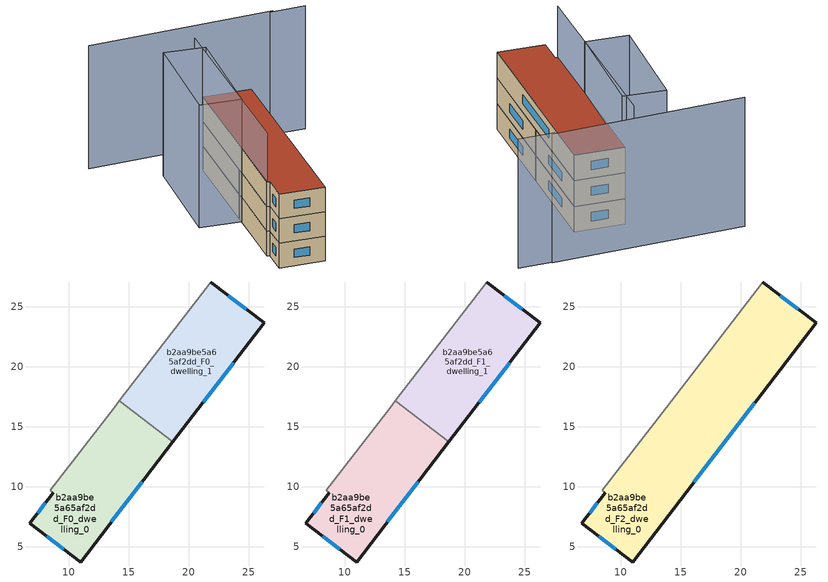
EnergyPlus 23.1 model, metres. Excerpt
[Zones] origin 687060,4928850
b2aa9be5a65af2dd_F0_dwelling_0
 floor ground (EU_floor_Construction): 18.66,13.73 10.98,3.71 6.76,6.95 8.7,9.48 8.44,9.69 13.77,16.57 14.21,17.15 z0
 wall outside (EU_wall_Construction): 8.7,9.48 6.76,6.95 10.98,3.71 18.66,13.73 z0:3
 wall adiabatic (EU_wall_Construction): 14.21,17.15 13.77,16.57 8.44,9.69 8.7,9.48 z0:3
 wall to b2aa9be5a65af2dd_F0_dwelling_1 (EU_wall_Construction): 18.66,13.73 14.21,17.15 z0:3
 window (EU_Window_Construction): 8.05,8.64 7.4,7.8 / 13.54,7.05 16.1,10.39 / 8.16,5.87 9.57,4.79 z1:2
b2aa9be5a65af2dd_F0_dwelling_1
 floor ground (EU_floor_Construction): 26.28,23.65 18.66,13.73 14.21,17.15 21.83,27.06 z0
 wall outside (EU_wall_Construction): 18.66,13.73 26.28,23.65 21.83,27.06 z0:3
 wall adiabatic (EU_wall_Construction): 21.83,27.06 14.21,17.15 z0:3
 window (EU_Window_Construction): 21.2,17.04 23.74,20.35 / 24.79,24.79 23.31,25.93 z1:2
b2aa9be5a65af2dd_F1_dwelling_0
 floor to b2aa9be5a65af2dd_F0_dwelling_0 (EU_floor_Construction): 18.66,13.73 10.98,3.71 6.76,6.95 8.7,9.48 8.44,9.69 13.77,16.57 14.21,17.15 z3
 wall outside (EU_wall_Construction): 8.7,9.48 6.76,6.95 10.98,3.71 18.66,13.73 z3:6
 wall adiabatic (EU_wall_Construction): 14.21,17.15 13.77,16.57 8.44,9.69 8.7,9.48 z3:6
 wall to b2aa9be5a65af2dd_F1_dwelling_1 (EU_wall_Construction): 18.66,13.73 14.21,17.15 z3:6
 window (EU_Window_Construction): 8.05,8.64 7.4,7.8 / 13.54,7.05 16.1,10.39 / 8.16,5.87 9.57,4.79 z4:5
b2aa9be5a65af2dd_F1_dwelling_1
 floor to b2aa9be5a65af2dd_F0_dwelling_1 (EU_floor_Construction): 26.28,23.65 18.66,13.73 14.21,17.15 21.83,27.06 z3
 wall outside (EU_wall_Construction): 18.66,13.73 26.28,23.65 21.83,27.06 z3:6
 wall adiabatic (EU_wall_Construction): 21.83,27.06 14.21,17.15 z3:6
 window (EU_Window_Construction): 21.2,17.04 23.74,20.35 / 24.79,24.79 23.31,25.93 z4:5
b2aa9be5a65af2dd_F2_dwelling_0
 floor to b2aa9be5a65af2dd_F1_dwelling_0 (EU_floor_Construction): 18.66,13.73 10.98,3.71 6.76,6.95 8.7,9.48 8.44,9.69 13.77,16.57 14.21,17.15 z6
 floor to b2aa9be5a65af2dd_F1_dwelling_1 (EU_floor_Construction): 26.28,23.65 18.66,13.73 14.21,17.15 21.83,27.06 z6
 wall outside (EU_wall_Construction): 8.7,9.48 6.76,6.95 10.98,3.71 26.28,23.65 21.83,27.06 z6:9
 wall adiabatic (EU_wall_Construction): 21.83,27.06 13.77,16.57 8.44,9.69 8.7,9.48 z6:9
 window (EU_Window_Construction): 8.05,8.64 7.4,7.8 / 24.79,24.79 23.31,25.93 / 16.08,10.36 21.18,17.01 / 8.16,5.87 9.57,4.79 z7:8
 roof outside (EU_roof_Construction): 10.98,3.71 26.28,23.65 21.83,27.06 13.77,16.57 8.44,9.69 8.7,9.48 6.76,6.95 z9
shading: 23.25,29.05 8.5,9.64 / 36.4,23.4 33.05,25.75 / 33.43,25.66 15.23,37.62 / 13.77,16.57 10,19.63 / 10,19.63 18.33,29.9 / 18.33,29.9 22.1,26.84 / 22.1,26.84 13.77,16.57 z0:15
[Building]
EU S2 Campaign: North Axis=0; Terrain=City; Solar Distribution=FullExterior
[Site:Location]
Bologna: Latitude=44.5; Longitude=11.25; Time Zone=1; Elevation=37
[SizingPeriod:WeatherFileDays]
AnnualSizingPeriod: Begin Month=1; Begin Day of Month=1; End Month=12; End Day of Month=31; Day of Week for Start Day=Monday; Use Weather File Daylight Saving Period=No; Use Weather File Rain and Snow Indicators=No
[MATERIAL]
EU_InternalMass_Material: Roughness=MediumRough; Thickness=0.1; Conductivity=1; Density=1800; Specific Heat=900; Thermal Absorptance=0.9; Solar Absorptance=0.7; Visible Absorptance=0.7
[MATERIAL:NOMASS] Roughness=MediumRough; Thermal Absorptance=0.9; Solar Absorptance=0.7; Visible Absorptance=0.7
Name | Thermal Resistance
EU_wall_NoMass | 0.937881
EU_roof_NoMass | 0.548572
EU_floor_NoMass | 0.71348
[WINDOWMATERIAL:SIMPLEGLAZINGSYSTEM]
EU_Window_SimpleGlazing: UFactor=4.25633; Solar Heat Gain Coefficient=0.85; Visible Transmittance=0.85
[CONSTRUCTION]
EU_wall_Construction: EU_wall_NoMass
EU_roof_Construction: EU_roof_NoMass
EU_floor_Construction: EU_floor_NoMass
EU_InternalMass_Construction: EU_InternalMass_Material
EU_Window_Construction: EU_Window_SimpleGlazing
[ZONE] Type=1; Multiplier=1; Ceiling Height=autocalculate; Floor Area=autocalculate; Part of Total Floor Area=Yes
Name | Volume
b2aa9be5a65af2dd_F0_dwelling_0; b2aa9be5a65af2dd_F1_dwelling_0 | 210.434
b2aa9be5a65af2dd_F2_dwelling_0 | 420.848
b2aa9be5a65af2dd_F0_dwelling_1; b2aa9be5a65af2dd_F1_dwelling_1 | 210.415
[INTERNALMASS] Construction=EU_InternalMass_Construction
Name | Zone or ZoneList | Surface Area
b2aa9be5a65af2dd_F0_dwelling_0_EU_InternalMass | b2aa9be5a65af2dd_F0_dwelling_0 | 70.1439
b2aa9be5a65af2dd_F0_dwelling_1_EU_InternalMass | b2aa9be5a65af2dd_F0_dwelling_1 | 70.1379
b2aa9be5a65af2dd_F1_dwelling_0_EU_InternalMass | b2aa9be5a65af2dd_F1_dwelling_0 | 70.1439
b2aa9be5a65af2dd_F1_dwelling_1_EU_InternalMass | b2aa9be5a65af2dd_F1_dwelling_1 | 70.1379
b2aa9be5a65af2dd_F2_dwelling_0_EU_InternalMass | b2aa9be5a65af2dd_F2_dwelling_0 | 140.29
[OTHEREQUIPMENT] Fuel Type=Electricity; Design Level Calculation Method=Watts/Area; Power per Zone Floor Area=1; Fraction Latent=0; Fraction Radiant=0; Fraction Lost=0; Carbon Dioxide Generation Rate=0; EndUse Subcategory=EU_Step8_InternalGains
Name | Zone or ZoneList or Space or SpaceList | Schedule
EU_Step8_InternalGain_b2aa9be5a65af2dd_F0_dwelling_0_f000 | b2aa9be5a65af2dd_F0_dwelling_0 | EU_Step8_GainSchedule_b2aa9be5a65af2dd_F0_dwelling_0_f000
EU_Step8_InternalGain_b2aa9be5a65af2dd_F0_dwelling_1_f000 | b2aa9be5a65af2dd_F0_dwelling_1 | EU_Step8_GainSchedule_b2aa9be5a65af2dd_F0_dwelling_1_f000
EU_Step8_InternalGain_b2aa9be5a65af2dd_F1_dwelling_0_f000 | b2aa9be5a65af2dd_F1_dwelling_0 | EU_Step8_GainSchedule_b2aa9be5a65af2dd_F1_dwelling_0_f000
EU_Step8_InternalGain_b2aa9be5a65af2dd_F1_dwelling_1_f000 | b2aa9be5a65af2dd_F1_dwelling_1 | EU_Step8_GainSchedule_b2aa9be5a65af2dd_F1_dwelling_1_f000
EU_Step8_InternalGain_b2aa9be5a65af2dd_F2_dwelling_0_f000 | b2aa9be5a65af2dd_F2_dwelling_0 | EU_Step8_GainSchedule_b2aa9be5a65af2dd_F2_dwelling_0_f000
[ZONEVENTILATION:DESIGNFLOWRATE] Schedule=EU_AlwaysOn; Design Flow Rate Calculation Method=AirChanges/Hour; Air Changes per Hour=0.687892; Ventilation Type=Natural; Fan Pressure Rise=0; Fan Total Efficiency=1; Constant Term Coefficient=1; Temperature Term Coefficient=0; Velocity Term Coefficient=0; Velocity Squared Term Coefficient=0; Minimum Indoor Temperature=-100; Maximum Indoor Temperature=100; Delta Temperature=-100; Minimum Outdoor Temperature=-100; Maximum Outdoor Temperature=100; Maximum Wind Speed=40
Name | Zone or ZoneList or Space or SpaceList
EU_ConstantAir_b2aa9be5a65af2dd_F0_dwelling_0 | b2aa9be5a65af2dd_F0_dwelling_0
EU_ConstantAir_b2aa9be5a65af2dd_F0_dwelling_1 | b2aa9be5a65af2dd_F0_dwelling_1
EU_ConstantAir_b2aa9be5a65af2dd_F1_dwelling_0 | b2aa9be5a65af2dd_F1_dwelling_0
EU_ConstantAir_b2aa9be5a65af2dd_F1_dwelling_1 | b2aa9be5a65af2dd_F1_dwelling_1
EU_ConstantAir_b2aa9be5a65af2dd_F2_dwelling_0 | b2aa9be5a65af2dd_F2_dwelling_0
[HVACTEMPLATE:THERMOSTAT] Constant Heating Setpoint=20; Constant Cooling Setpoint=50
EU_HeatOnly_b2aa9be5a65af2dd_F0_dwelling_0; EU_HeatOnly_b2aa9be5a65af2dd_F0_dwelling_1; EU_HeatOnly_b2aa9be5a65af2dd_F1_dwelling_0; EU_HeatOnly_b2aa9be5a65af2dd_F1_dwelling_1; EU_HeatOnly_b2aa9be5a65af2dd_F2_dwelling_0
[HVACTEMPLATE:ZONE:IDEALLOADSAIRSYSTEM] System Availability Schedule=EU_AlwaysOn; Maximum Heating Supply Air Temperature=50; Minimum Cooling Supply Air Temperature=13; Maximum Heating Supply Air Humidity Ratio=0.0156; Minimum Cooling Supply Air Humidity Ratio=0.0077; Heating Limit=NoLimit; Cooling Limit=NoLimit; Heating Availability Schedule=EU_AlwaysOn; Cooling Availability Schedule=EU_CoolingOff; Dehumidification Control Type=ConstantSensibleHeatRatio; Cooling Sensible Heat Ratio=0.7; Dehumidification Setpoint=60; Humidification Control Type=None; Humidification Setpoint=30; Outdoor Air Method=None; Outdoor Air Flow Rate per Person=0.00944; Outdoor Air Flow Rate per Zone Floor Area=0; Outdoor Air Flow Rate per Zone=0; Demand Controlled Ventilation Type=None; Outdoor Air Economizer Type=NoEconomizer; Heat Recovery Type=None; Sensible Heat Recovery Effectiveness=0.7; Latent Heat Recovery Effectiveness=0.65
Name | Template Thermostat
b2aa9be5a65af2dd_F0_dwelling_0 | EU_HeatOnly_b2aa9be5a65af2dd_F0_dwelling_0
b2aa9be5a65af2dd_F0_dwelling_1 | EU_HeatOnly_b2aa9be5a65af2dd_F0_dwelling_1
b2aa9be5a65af2dd_F1_dwelling_0 | EU_HeatOnly_b2aa9be5a65af2dd_F1_dwelling_0
b2aa9be5a65af2dd_F1_dwelling_1 | EU_HeatOnly_b2aa9be5a65af2dd_F1_dwelling_1
b2aa9be5a65af2dd_F2_dwelling_0 | EU_HeatOnly_b2aa9be5a65af2dd_F2_dwelling_0
[SIZING:ZONE] Zone Cooling Design Supply Air Temperature Input Method=SupplyAirTemperature; Zone Cooling Design Supply Air Temperature=13; Zone Heating Design Supply Air Temperature Input Method=SupplyAirTemperature; Zone Heating Design Supply Air Temperature=50; Zone Cooling Design Supply Air Humidity Ratio=0.008; Zone Heating Design Supply Air Humidity Ratio=0.008; Cooling Design Air Flow Method=DesignDay; Cooling Design Air Flow Rate=0; Cooling Minimum Air Flow per Zone Floor Area=0.000762; Cooling Minimum Air Flow=0; Cooling Minimum Air Flow Fraction=0.2; Heating Design Air Flow Method=DesignDay; Heating Design Air Flow Rate=0; Heating Maximum Air Flow per Zone Floor Area=0.002032; Heating Maximum Air Flow=0.141576; Heating Maximum Air Flow Fraction=0.3; Account for Dedicated Outdoor Air System=No; Dedicated Outdoor Air System Control Strategy=NeutralSupplyAir; Dedicated Outdoor Air Low Setpoint Temperature for Design=autosize; Dedicated Outdoor Air High Setpoint Temperature for Design=autosize; Zone Load Sizing Method=Sensible Load Only No Latent Load; Zone Latent Cooling Design Supply Air Humidity Ratio Input Method=HumidityRatioDifference; Zone Cooling Design Supply Air Humidity Ratio Difference=0.005; Zone Latent Heating Design Supply Air Humidity Ratio Input Method=HumidityRatioDifference; Zone Humidification Design Supply Air Humidity Ratio Difference=0.005
b2aa9be5a65af2dd_F0_dwelling_0; b2aa9be5a65af2dd_F0_dwelling_1; b2aa9be5a65af2dd_F1_dwelling_0; b2aa9be5a65af2dd_F1_dwelling_1; b2aa9be5a65af2dd_F2_dwelling_0
[SCHEDULE:CONSTANT]
Name | Hourly Value
EU_AlwaysOn | 1
EU_CoolingOff | 0
[SCHEDULE:FILE] Column Number=1; Rows to Skip at Top=0; Number of Hours of Data=8760; Column Separator=Comma; Interpolate to Timestep=No; Minutes per Item=60; Adjust Schedule for Daylight Savings=Yes
Name | File
EU_Step8_GainSchedule_b2aa9be5a65af2dd_F0_dwelling_0_f000 | ../../schedules/b2aa9be5a65af2dd/b2aa9be5a65af2dd_F0_dwelling_0_f000_gain.csv
EU_Step8_GainSchedule_b2aa9be5a65af2dd_F0_dwelling_1_f000 | ../../schedules/b2aa9be5a65af2dd/b2aa9be5a65af2dd_F0_dwelling_1_f000_gain.csv
EU_Step8_GainSchedule_b2aa9be5a65af2dd_F1_dwelling_0_f000 | ../../schedules/b2aa9be5a65af2dd/b2aa9be5a65af2dd_F1_dwelling_0_f000_gain.csv
EU_Step8_GainSchedule_b2aa9be5a65af2dd_F1_dwelling_1_f000 | ../../schedules/b2aa9be5a65af2dd/b2aa9be5a65af2dd_F1_dwelling_1_f000_gain.csv
EU_Step8_GainSchedule_b2aa9be5a65af2dd_F2_dwelling_0_f000 | ../../schedules/b2aa9be5a65af2dd/b2aa9be5a65af2dd_F2_dwelling_0_f000_gain.csv
